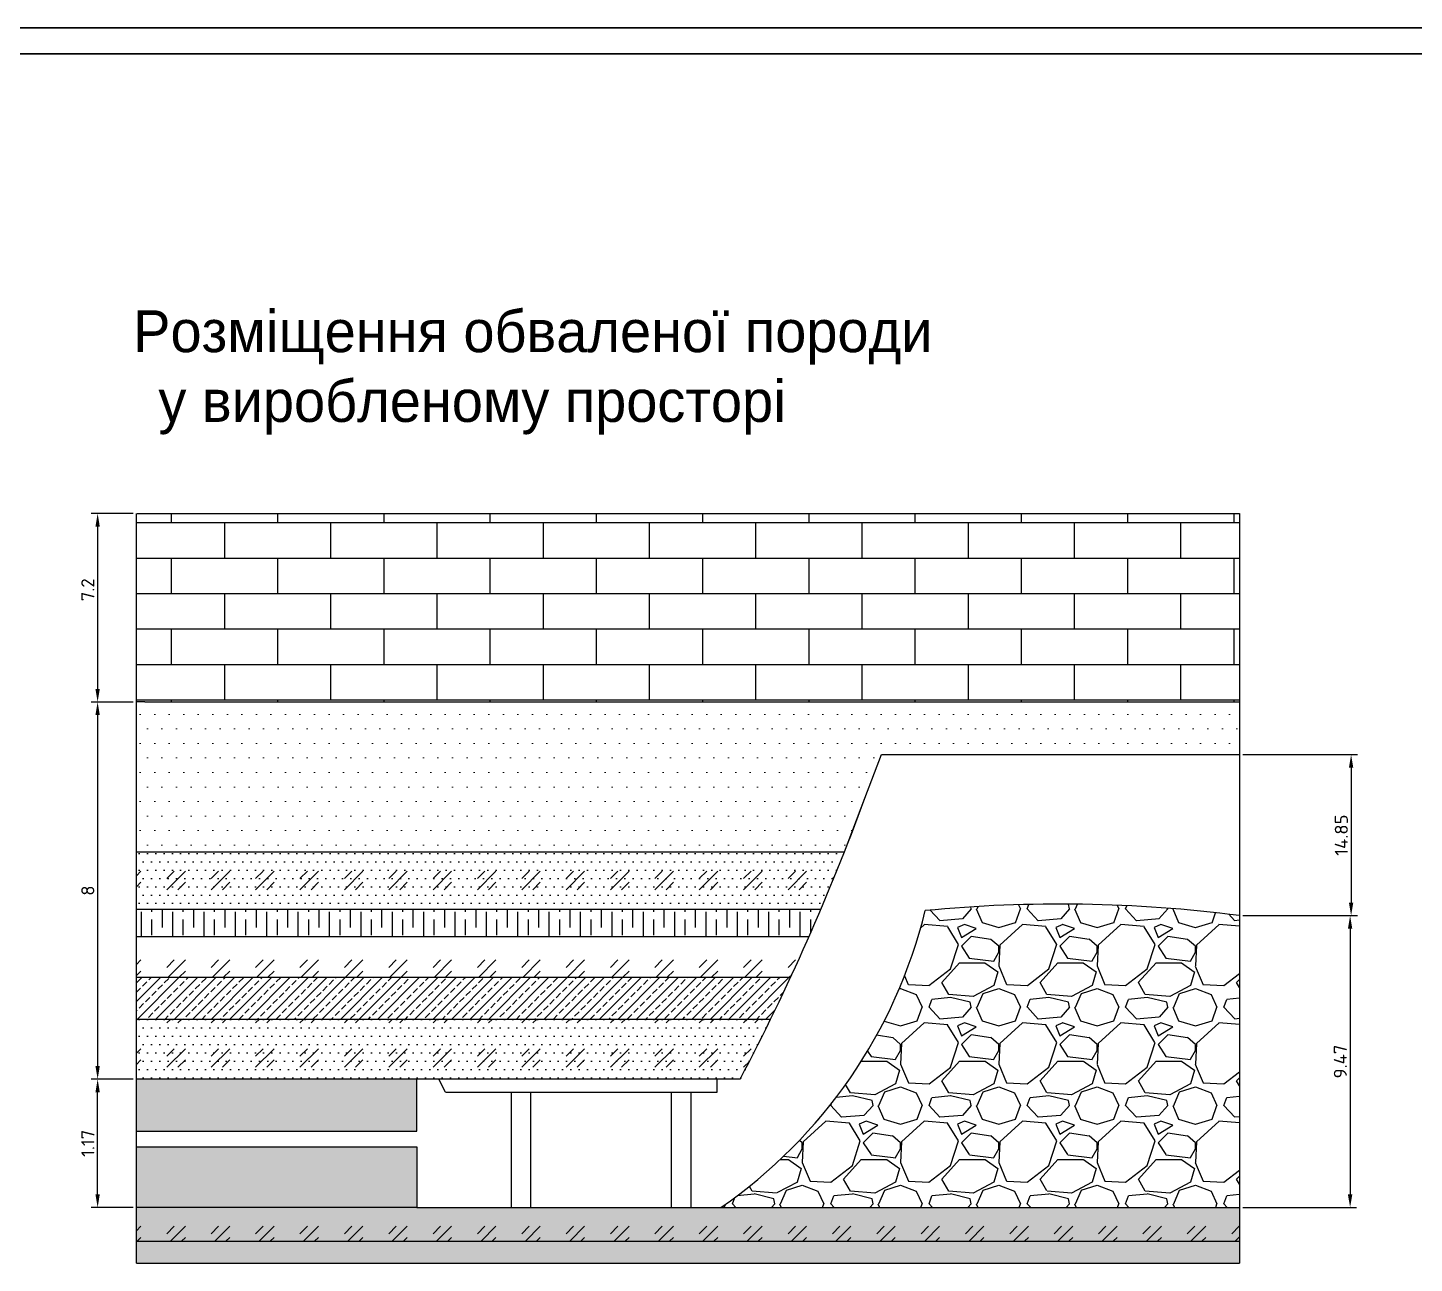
# Model space of a CAD drawing. Header units: millimetres. Extents: x 71 to 912, y 29 to 623.
# Drawn here: x 338.3 to 603.4, y 386.8 to 623 of the extents above; entities that cross this region are included whole.
import ezdxf

# ---------------------------------------------------------------- set-up
doc = ezdxf.new("R2010")
doc.units = ezdxf.units.MM
doc.linetypes.add('CENTER', pattern=[2, 1.25, -0.25, 0.25, -0.25])
doc.layers.get('Defpoints').update_dxf_attribs({"lineweight": 9})
doc.layers.add('1', color=7, linetype='Continuous')
doc.layers.add('osy', color=7, linetype='CENTER', lineweight=9)
doc.styles.get("Standard").update_dxf_attribs({"font": 'txt.shx'})
doc.dimstyles.new('ISO-25', dxfattribs={"dimtxt": 2.5, "dimasz": 2.5, "dimexe": 1.25, "dimexo": 0.625, "dimtad": 1, "dimtxsty": 'Standard', "dimcen": 2.5, "dimadec": 0, "dimazin": 0, "dimtfac": 1, "dimtmove": 0, "dimatfit": 3, "dimfxl": 1, "dimarcsym": 0})

# ---------------------------------------------------------------- blocks, each defined once
blk = doc.blocks.new('*D17')
at = {"layer": '1', "color": 0, "lineweight": -2, "transparency": 16777216}
for p, q in [((570.65, 484.04), (592.61, 484.04)), ((591.36, 481.54), (591.36, 455.76)), ((570.65, 453.26), (592.61, 453.26))]:
    blk.add_line(p, q, dxfattribs=at)
at = {"layer": '1', "color": 0, "transparency": 16777216}
for points in [[(590.94, 481.54), (591.78, 481.54), (591.36, 484.04)], [(590.94, 455.76), (591.78, 455.76), (591.36, 453.26)]]:
    blk.add_solid(points, dxfattribs=at)
at = {"layer": 'Defpoints', "color": 0, "transparency": 16777216}
for p in [(570.02, 484.04), (570.02, 453.26), (591.36, 453.26)]:
    blk.add_point(p, dxfattribs=at)
at = {"layer": '1', "color": 0, "transparency": 16777216, "insert": (589.49, 468.65), "char_height": 2.5, "attachment_point": 5, "rotation": 90}
blk.add_mtext('14.85', dxfattribs=at)
blk = doc.blocks.new('*D18')
at = {"layer": '1', "color": 0, "lineweight": -2, "transparency": 16777216}
for p, q in [((570.65, 453.26), (592.42, 453.26)), ((591.17, 450.76), (591.17, 399.96)), ((570.65, 397.46), (592.42, 397.46))]:
    blk.add_line(p, q, dxfattribs=at)
at = {"layer": '1', "color": 0, "transparency": 16777216}
for points in [[(590.75, 450.76), (591.59, 450.76), (591.17, 453.26)], [(590.75, 399.96), (591.59, 399.96), (591.17, 397.46)]]:
    blk.add_solid(points, dxfattribs=at)
at = {"layer": 'Defpoints', "color": 0, "transparency": 16777216}
for p in [(570.02, 453.26), (570.02, 397.46), (591.17, 397.46)]:
    blk.add_point(p, dxfattribs=at)
at = {"layer": '1', "color": 0, "transparency": 16777216, "insert": (589.3, 425.36), "char_height": 2.5, "attachment_point": 5, "rotation": 90}
blk.add_mtext('9.47', dxfattribs=at)
blk = doc.blocks.new('*D19')
at = {"layer": '1', "color": 0, "lineweight": -2, "transparency": 16777216}
for p, q in [((358.44, 530.14), (350.38, 530.14)), ((351.63, 527.64), (351.63, 496.6)), ((358.44, 494.1), (350.38, 494.1))]:
    blk.add_line(p, q, dxfattribs=at)
at = {"layer": '1', "color": 0, "transparency": 16777216}
for points in [[(351.21, 527.64), (352.04, 527.64), (351.63, 530.14)], [(351.21, 496.6), (352.04, 496.6), (351.63, 494.1)]]:
    blk.add_solid(points, dxfattribs=at)
at = {"layer": 'Defpoints', "color": 0, "transparency": 16777216}
for p in [(359.06, 530.14), (351.63, 494.1), (359.06, 494.1)]:
    blk.add_point(p, dxfattribs=at)
at = {"layer": '1', "color": 0, "transparency": 16777216, "insert": (349.75, 515.56), "char_height": 2.5, "attachment_point": 5, "rotation": 90}
blk.add_mtext('7.2', dxfattribs=at)
blk = doc.blocks.new('*D20')
at = {"layer": '1', "color": 0, "lineweight": -2, "transparency": 16777216}
for p, q in [((358.44, 421.99), (350.38, 421.99)), ((351.63, 399.96), (351.63, 419.49)), ((358.44, 397.46), (350.38, 397.46))]:
    blk.add_line(p, q, dxfattribs=at)
at = {"layer": '1', "color": 0, "transparency": 16777216}
for points in [[(351.21, 419.49), (352.04, 419.49), (351.63, 421.99)], [(351.21, 399.96), (352.04, 399.96), (351.63, 397.46)]]:
    blk.add_solid(points, dxfattribs=at)
at = {"layer": 'Defpoints', "color": 0, "transparency": 16777216}
for p in [(351.63, 421.99), (359.06, 421.99), (359.06, 397.46)]:
    blk.add_point(p, dxfattribs=at)
at = {"layer": '1', "color": 0, "transparency": 16777216, "insert": (349.75, 409.72), "char_height": 2.5, "attachment_point": 5, "rotation": 90}
blk.add_mtext('1.17', dxfattribs=at)
blk = doc.blocks.new('*D21')
at = {"layer": '1', "color": 0, "lineweight": -2, "transparency": 16777216}
for p, q in [((358.44, 494.1), (350.38, 494.1)), ((351.63, 491.6), (351.63, 424.49)), ((358.44, 421.99), (350.38, 421.99))]:
    blk.add_line(p, q, dxfattribs=at)
at = {"layer": '1', "color": 0, "transparency": 16777216}
for points in [[(351.21, 491.6), (352.04, 491.6), (351.63, 494.1)], [(351.21, 424.49), (352.04, 424.49), (351.63, 421.99)]]:
    blk.add_solid(points, dxfattribs=at)
at = {"layer": 'Defpoints', "color": 0, "transparency": 16777216}
for p in [(359.06, 494.1), (351.63, 421.99), (359.06, 421.99)]:
    blk.add_point(p, dxfattribs=at)
at = {"layer": '1', "color": 0, "transparency": 16777216, "insert": (349.75, 458.05), "char_height": 2.5, "attachment_point": 5, "rotation": 90}
blk.add_mtext('8', dxfattribs=at)

msp = doc.modelspace()

# ---------------------------------------------------------------- hatches: boundary and pattern name
at = {"layer": '1'}
h = msp.add_hatch(dxfattribs=at)
h.set_pattern_fill('AR-BRSTD', scale=0.1)
h.paths.add_polyline_path([(570.022, 530.142), (359.063, 530.142), (359.063, 494.103), (360.67, 494.103), (570.022, 494.103)])
h = msp.add_hatch(dxfattribs=at)
h.set_pattern_fill('DOTS')
h.paths.add_polyline_path([(474.52, 421.989, 0.0073032), (480.354, 433.487), (474.918, 433.487), (359.063, 433.487), (359.063, 421.989)])
h.paths.add_polyline_path([(481.279, 454.485), (489.953, 454.485, 0.0067336), (494.463, 465.484), (488.258, 465.484), (359.063, 465.484), (359.063, 454.485)])
h = msp.add_hatch(dxfattribs=at)
h.set_pattern_fill('GOST_GLASS')
h.paths.add_polyline_path([(474.52, 421.989, 0.0073032), (480.354, 433.487), (474.918, 433.487), (359.063, 433.487), (359.063, 421.989)])
h.paths.add_polyline_path([(359.063, 465.484), (359.063, 454.485), (481.279, 454.485), (489.953, 454.485, 0.0067336), (494.463, 465.484), (488.258, 465.484)])
h = msp.add_hatch(dxfattribs=at)
h.set_pattern_fill('GOST_WOOD')
h.paths.add_polyline_path([(359.063, 454.485), (359.063, 449.285), (478.954, 449.285), (487.699, 449.285, 0.0032098), (489.953, 454.485), (481.279, 454.485)])
h = msp.add_hatch(dxfattribs=at)
h.set_pattern_fill('GRAVEL', color=256, scale=0.74)
h.set_pattern_definition([(228.01279, (105.0823, 3.3184), (-150.368, -169.164), [2.52874, -250.34558]), (184.96974, (103.39065, 1.4388), (225.5519999, 18.7960011), [4.3394, -429.59996]), (132.51045, (99.0676, 1.0629), (187.96, -206.756), [3.05976, -302.91695]), (267.27369, (91.7371, -3.6361), (18.796, 375.92), [3.95163, -391.21164]), (292.83365, (91.5492, -7.5833), (-93.98, 225.552), [3.8749, -383.61458]), (357.27369, (93.05285, -11.1545), (-375.92, 18.796), [3.95163, -391.21164]), (37.69424, (97, -11.3425), (-244.348, -187.96), [5.22583, -517.35705]), (72.25533, (101.1351, -8.14715), (131.572, 413.512), [4.93372, -488.4389]), (121.42957, (102.6388, -3.44815), (-150.368, 244.348), [3.965, -392.53704]), (175.23636, (100.5712, -0.0649), (206.756, -18.796), [4.52668, -221.80713]), (222.39744, (96.0602, 0.31105), (-225.552, -206.756), [5.85398, -579.54412]), (138.81407, (110.3452, -3.824), (-131.572, 112.776), [1.99803, -197.8062]), (171.46923, (108.8415, -2.5084), (244.348, -37.592), [3.80125, -376.32433]), (225, (105.082, -1.944), (-3e-15, -18.796), [2.65815, -23.9234]), (203.1986, (103.7666, 0.311), (93.98, 37.592), [1.43147, -141.7146]), (291.8014, (102.451, -0.253), (-18.796, 56.388), [2.0244, -99.19517]), (30.96376, (103.2027, -2.1324), (56.388, 37.592), [3.28797, -106.3106]), (161.565, (106.022, -0.441), (37.592, -18.796), [2.3775, -57.06065]), (16.38954, (91.5492, -0.2528), (187.96, 56.388), [3.33065, -329.7353]), (70.34618, (94.7445, 0.687), (-75.184, -206.756), [2.79423, -276.6284]), (293.1986, (106.022, 3.3184), (-37.592, 93.98), [2.8629, -140.28316]), (343.61046, (107.1498, 0.687), (-187.96, 56.388), [3.33065, -329.7353]), (339.44395, (91.5492, -11.9064), (-93.98, 37.592), [3.21186, -157.38123]), (294.77514, (94.5565, -13.0341), (-93.98, 206.756), [2.69117, -266.4266]), (66.8014, (106.21, -15.4776), (37.592, 93.98), [2.8629, -140.28316]), (17.35402, (107.3378, -12.8462), (-244.348, -75.184), [3.1508, -311.9276]), (69.44395, (97, -15.4776), (-37.592, -93.98), [1.60593, -158.98716]), (101.30993, (105.0823, -15.4776), (-18.796, 75.184), [0.9584, -94.88276]), (165.96376, (104.8943, -14.538), (56.388, -18.796), [3.8749, -73.623]), (186.009, (101.1351, -13.598), (187.96, 18.796), [3.59098, -355.5061]), (303.6901, (103.2027, -3.824), (-18.796, 37.592), [2.7108, -65.05915]), (353.15723, (104.7064, -6.0796), (319.532, -37.592), [4.73272, -468.53847]), (60.9454, (109.4054, -6.6435), (-75.184, -131.572), [1.93516, -191.5815]), (90, (110.345, -4.952), (-18.796, 18.796), [1.12776, -17.66824]), (120.25644, (100.7592, -13.0341), (75.184, -131.572), [2.6112, -258.51116]), (48.01279, (99.4435, -10.7786), (150.368, 169.164), [5.05748, -247.81684]), (0, (102.827, -7.02), (18.796, 18.796), [4.88696, -13.90904]), (325.30485, (107.7137, -7.0194), (187.96, -131.572), [2.9719, -294.21894]), (254.0546, (110.1572, -8.711), (-18.796, -75.184), [2.73674, -134.1002]), (207.64598, (109.4054, -11.3425), (-357.124, -187.96), [4.45587, -441.13224]), (175.42608, (105.4582, -13.41), (-244.348, 18.796), [4.71402, -466.68726])])
h.paths.add_polyline_path([(470.847, 397.456), (570.022, 397.456), (570.022, 453.257, 0.0564044), (509.909, 454.213, -0.1835235)])
h = msp.add_hatch(dxfattribs=at)
h.set_pattern_fill('GOST_GLASS')
h.paths.add_polyline_path([(476.429, 441.486), (484.167, 441.486, 0.0048493), (487.699, 449.285), (478.954, 449.285), (359.063, 449.285), (359.063, 441.486)])
h = msp.add_hatch(dxfattribs=at)
h.set_pattern_fill('JIS_STN_2.5')
h.paths.add_polyline_path([(474.918, 433.487), (480.354, 433.487, 0.0050195), (484.167, 441.486), (476.429, 441.486), (359.063, 441.486), (359.063, 433.487)])
h = msp.add_hatch(color=250, dxfattribs=at)
h.dxf.hatch_style = 1
h.paths.add_polyline_path([(412.655, 412.065), (412.655, 421.989), (359.063, 421.989), (359.063, 412.065)])
h.paths.add_polyline_path([(412.683, 397.456), (412.683, 409.065), (359.063, 409.065), (359.063, 397.456)])
h = msp.add_hatch(dxfattribs=at)
h.set_pattern_fill('GOST_GLASS')
h.paths.add_polyline_path([(570.022, 391.014), (570.022, 397.456), (412.683, 397.456), (359.063, 397.456), (359.063, 391.014)])
h = msp.add_hatch(dxfattribs=at)
h.set_pattern_fill('DOTS')
h.paths.add_polyline_path([(359.063, 397.456), (359.063, 391.014), (570.022, 391.014), (570.022, 397.456), (412.683, 397.456)])
h = msp.add_hatch(dxfattribs=at)
h.set_pattern_fill('DOTS', color=256)
h.set_pattern_definition([(0, (20.8824, -44.4929), (0.79375, 1.5875), [0, -1.5875])])
h.paths.add_polyline_path([(359.063, 391.014), (359.063, 386.793), (570.022, 386.793), (570.022, 391.014)])
at = {"layer": 'osy'}
h = msp.add_hatch(dxfattribs=at)
h.set_pattern_fill('DOTS', scale=1.75)
h.paths.add_polyline_path([(501.516, 484.039), (570.022, 484.039), (570.022, 494.103), (360.67, 494.103), (359.063, 494.103), (359.063, 465.484), (488.258, 465.484), (494.463, 465.484), (498.363, 475.744)])

# ---------------------------------------------------------------- linework, layer by layer
at = {"layer": '1', "lineweight": 30}
for p, q in [((70.667, 623.015), (911.667, 623.015)), ((90.667, 618.015), (906.667, 618.015)), ((90.667, 618.015), (906.667, 618.015)), ((90.667, 618.015), (906.667, 618.015))]:
    msp.add_line(p, q, dxfattribs=at)
at = {"layer": '1'}
for p, q in [((359.063, 386.793), (359.063, 530.142)), ((359.177, 530.142), (570.022, 530.142)), ((570.022, 530.142), (570.022, 386.793)), ((360.67, 494.103), (359.063, 494.103)), ((360.67, 494.103), (570.022, 494.103)), ((570.022, 475.744), (570.022, 451.024)), ((359.063, 465.484), (488.258, 465.484)), ((488.258, 465.484), (494.463, 465.484)), ((359.063, 454.485), (481.279, 454.485)), ((481.279, 454.485), (489.953, 454.485)), ((359.063, 449.285), (478.954, 449.285)), ((478.954, 449.285), (487.699, 449.285)), ((359.063, 441.486), (476.429, 441.486)), ((476.429, 441.486), (484.167, 441.486)), ((359.063, 433.487), (474.918, 433.487)), ((474.918, 433.487), (480.354, 433.487)), ((474.52, 421.989), (359.063, 421.989)), ((412.655, 412.065), (412.655, 421.989)), ((418.128, 419.508), (416.874, 421.989)), ((470.109, 419.508), (470.109, 421.989)), ((418.128, 419.508), (470.109, 419.508)), ((430.711, 419.508), (430.711, 397.456)), ((434.507, 397.456), (434.507, 419.508)), ((461.337, 419.508), (461.337, 397.456)), ((465.137, 397.456), (465.137, 419.508)), ((359.063, 412.065), (412.655, 412.065)), ((359.063, 409.065), (359.063, 409.065)), ((359.063, 409.065), (412.683, 409.065)), ((412.683, 409.065), (412.683, 397.456)), ((412.683, 397.456), (359.063, 397.456)), ((412.683, 397.456), (570.022, 397.456)), ((359.063, 391.014), (570.022, 391.014)), ((359.063, 386.793), (570.022, 386.793))]:
    msp.add_line(p, q, dxfattribs=at)
msp.add_lwpolyline([(494.463, 465.484), (498.363, 475.744), (501.516, 484.039), (570.022, 484.039)], dxfattribs=at)
for centre, radius, start, end in [((83.86, 627.435), 441.388, 332.26035, 339.89951), ((415.667, 477.254), 97.019, 304.66372, 346.26132), ((535.742, 188.149), 267.315, 82.6323, 95.54555)]:
    msp.add_arc(centre, radius, start, end, dxfattribs=at)

# ---------------------------------------------------------------- texts
at = {"layer": '1', "insert": (357.311, 597.327), "char_height": 5, "attachment_point": 1}
msp.add_mtext_dynamic_manual_height_columns('{\\fArial|b0|i0|c204|p34;\\P\\Ftxt|c204;\\H0.6x;    \\P   \\P\\P\\P \\H2.6667x;Розм\\fArial|b0|i0|c204|p34;і\\Ftxt|c204;щення обвалено\\fArial|b0|i0|c204|p34;ї\\Ftxt|c204; породи \\P  у виробленому простор\\fArial|b0|i0|c204|p34;і}', width=226.36248, gutter_width=12.5, heights=[0], dxfattribs=at)

# ---------------------------------------------------------------- dimensions: what is measured, and where the dimension line sits
at = {"layer": '1'}
dim = msp.add_linear_dim(base=(351.626, 494.103), p1=(359.063, 530.142), p2=(359.063, 494.103), angle=90, text='7.2', dimstyle='ISO-25', dxfattribs=at)
dim.commit()
dim.dimension.update_dxf_attribs({"geometry": '*D19', "text_midpoint": (351.626, 515.561), "dimtype": 160})
for base, p1, p2, text, picture, middle in [((351.626, 421.989), (359.063, 494.103), (359.063, 421.989), '8', '*D21', (349.751, 458.046)), ((591.361, 453.257), (570.022, 484.039), (570.022, 453.257), '14.85', '*D17', (589.486, 468.648)), ((591.171, 397.456), (570.022, 453.257), (570.022, 397.456), '9.47', '*D18', (589.296, 425.357)), ((351.626, 421.989), (359.063, 397.456), (359.063, 421.989), '1.17', '*D20', (349.751, 409.722))]:
    dim = msp.add_linear_dim(base=base, p1=p1, p2=p2, angle=90, text=text, dimstyle='ISO-25', dxfattribs=at)
    dim.commit()
    dim.dimension.update_dxf_attribs({"geometry": picture, "text_midpoint": middle})

doc.saveas('drawing.dxf')
